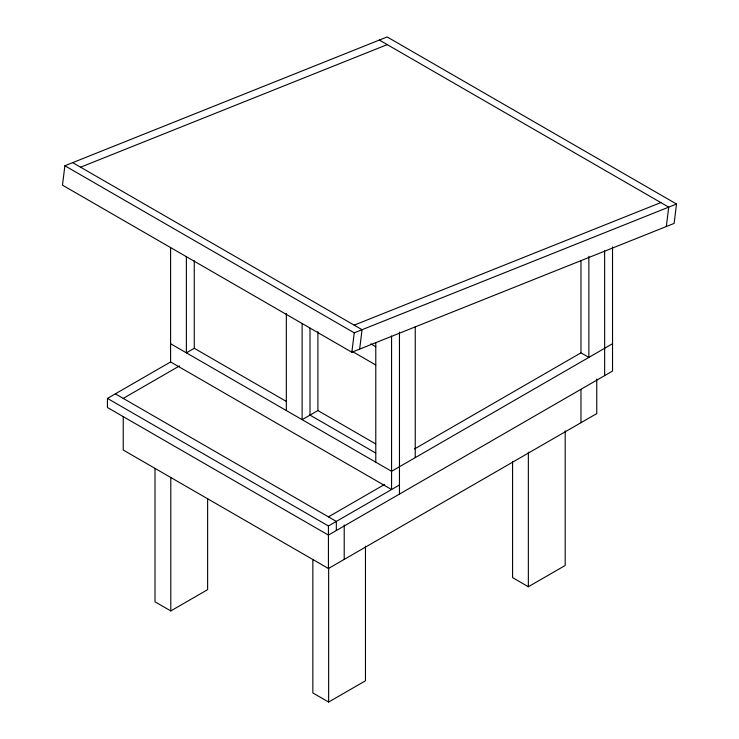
<?xml version="1.0" encoding="UTF-8"?>
<svg xmlns="http://www.w3.org/2000/svg" width="739" height="739" viewBox="0 0 739 739"><rect width="100%" height="100%" fill="white"/><g stroke="black" fill="none" stroke-linecap="round" stroke-linejoin="round"><path stroke-width="1.11" d="M64.884 165.758L62.482 185.156L351.856 352.226L674.116 223.418L676.518 204.019L387.144 36.95L64.884 165.758L354.249 332.827L676.518 204.019M351.856 352.226L354.249 332.827M359.653 349.113L362.055 329.705L72.681 162.645M666.319 226.531L668.721 207.132L379.347 40.072M612.52 246.9L612.539 371.061L328.43 535.091L107.451 407.512L107.451 398.404L170.589 361.953L391.568 489.532L391.568 336.023M123.237 398.404L179.466 365.944M375.643 443.89L317.909 410.551L302.122 419.669L302.122 323.608M414.477 448.97L580.817 352.928M612.539 343.727L391.568 471.306L170.589 343.727M328.43 516.866L384.659 484.405M155.005 468.369L155.005 601.814L170.792 610.922L207.622 589.657L207.622 498.779M107.451 398.404L328.43 525.983L399.457 484.978M123.237 416.713L123.237 450.042L328.43 568.513L596.752 413.591L596.752 379.107M312.846 559.497L312.846 692.942L328.633 702.05L365.463 680.785L365.463 546.195M512.58 461.441L512.58 577.621L528.357 586.738L565.187 565.474L565.187 430.883M80.569 167.199L387.236 44.626M354.166 325.151L660.823 202.578M370.812 343.894L375.781 346.767M351.93 351.219L375.781 364.992M194.477 348.411L286.473 401.517M309.465 414.791L375.708 453.035M115.349 393.85L336.319 521.429L336.319 530.537M604.631 250.854L604.65 375.624M588.863 256.285L588.863 357.399L580.974 352.836L580.974 260.913M580.974 389.37L580.974 422.708M528.357 452.148L528.357 586.738M415.244 326.795L415.244 457.635M399.457 332.033L399.457 494.086M375.781 342.961L375.781 462.189M344.217 524.912L344.217 559.395M328.633 567.46L328.633 702.05M328.43 525.983L328.43 568.513M317.909 331.645L317.909 410.551M310.011 328.199L310.011 415.106M286.335 313.345L286.335 410.551M194.265 260.775L194.265 348.281L186.376 352.836L186.376 256.535M170.792 477.477L170.792 610.922M170.589 247.426L170.589 361.953"/></g></svg>
